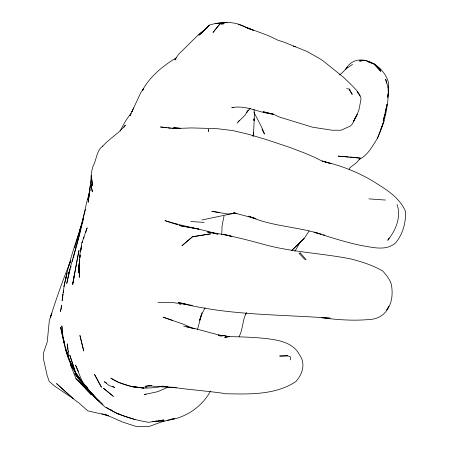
<?xml version="1.0" encoding="UTF-8"?>
<svg xmlns="http://www.w3.org/2000/svg" width="449" height="449" viewBox="0 0 449 449"><rect width="100%" height="100%" fill="white"/><g stroke="black" fill="none" stroke-linecap="round" stroke-linejoin="round"><path stroke-width="0.67" d="M290.514 359.918L290.587 356.949L287.775 355.821L279.761 356.04L287.775 355.821M388.065 93.353L387.7 97.388L388.351 92.573L388.396 86.04L388.172 88.032M221.755 234.507L222.087 225.639L224.023 216.031M253.915 120.613L253.87 118.626M388.183 92.006L388.486 88.638C388.357 105.919 384.686 122.931 377.295 138.618C372.305 146.323 367.765 155.438 359.009 159.49L360.424 158.149L353.324 157.369M253.365 136.092L254.493 114.944L254.027 109.382M79.698 259.786L79.03 266.397L80.074 253.169L81.51 245.962M79.894 257.805L80.163 255.161M79.703 259.69L78.244 272.874L79.681 259.309M79.838 257.934L80.147 255.184M388.194 87.914L388.671 83.778C385.64 65.571 357.078 49.014 345.786 69.208M85.495 209.481L79.462 231.589L81.465 225.437C73.153 249.925 64.74 274.895 62.13 300.757L63.056 294.112M89.357 194.4L89.598 192.385M89.761 191.044L90.002 189.029M90.243 187.014L90.406 185.673L88.026 199.513L89.115 195.573M63.242 292.782L63.522 290.784M89.16 195.713L88.178 202.286L90.53 182.771L91.36 179.544M91.411 183.955L91.198 185.308L92.354 191.824C90.412 183.417 90.389 174.33 93.066 166.108C96.653 159.771 96.473 150.477 102.821 146.026M77.032 260.134L72.682 284.301L79.007 250.396L77.149 259.505M81.437 246.894L80.579 251.726L81.673 243.369L87.14 227.828L85.748 232.352M82.178 242.752L82.425 241.371L82.161 242.684M253.045 136.019L253.275 134.717M253.505 133.415L253.736 132.118L253.494 133.482M253.012 136.204L253.253 134.84M74.102 276.663L74.467 274.687L72.682 284.301M384.765 114.13L383.238 120.759L384.894 114.826L387.055 104.179L385.068 112.8M63.797 286.726L67.053 272.998M82.145 224.04L82.779 221.385M83.093 220.061L83.722 217.411M81.987 224.702L76.801 245.07M82.711 221.385L83.245 219.359M72.362 261.559L72.901 259.528M73.26 258.175L76.622 245.721M201.988 312.88L197.532 329.381M83.609 238.868L84.126 236.954M70.566 267.991L71.105 266.105M74.753 247.657L81.078 226.122M180.386 303.288L179.982 304.613L180.375 303.389M201.579 314.07L199.609 320.26L201.545 314.771L205.126 307.593M66.643 276.315L66.025 278.195L66.733 276.303M82.268 223.041L82.869 221.239M69.797 270.511L68.203 274.956L79.091 235.994L86.657 202.55L90.126 190.011M246.394 312.74C242.292 320.283 243.122 329.162 239.059 336.699M380.915 129.082L384.086 120.753L377.295 138.618M70.785 260.751L69.028 265.236L70.813 260.847M133.566 107.895L131.883 111.818L140.812 92.573L143.691 88.75M349.142 169.649L349.939 167.752L356.478 162.695L360.496 158.284M70.684 260.88C63.045 279.435 56.361 298.428 50.355 317.566L51.837 313.25L49.345 320.35L47.201 342.144L43.564 352.723L43.334 358.33L47.111 375.291L49.194 381.397L54.946 386.342L73.181 398.572L56.523 383.569L73.692 399.094L79.411 403.387L87.723 410.841L108.473 415.572L105.869 414.736M120.22 131.063C123.138 124.771 126.697 118.704 131.142 113.378M132.275 110.881L129.935 115.69L130.743 114.596M294.881 251.356L300.112 242.342L304.153 238.447L309.165 230.96M386.948 309.569L388.851 306.33C385.859 314.485 377.766 319.334 369.263 319.508C353.262 320.962 337.193 319.795 321.304 317.673M200.254 34.141L209.459 25.054C221.194 21.49 234.518 21.03 245.564 27.153M389.143 237.97L387.723 240.31C395.692 230.59 401.49 216.889 397.068 204.458M248.342 109.983L244.857 115.432L238.2 121.875M345.837 69.236L347.262 67.047M123.946 127.247L125.361 125.091C118.923 133.404 109.242 138.623 102.445 146.486M210.519 391.13C201.747 407.176 185.19 418.244 167.101 420.303M247.668 110.92L246.636 112.441L250.334 108.271M386.634 310.113C392.471 303.271 393.049 292.125 391.163 283.762C389.541 278.885 386.23 274.934 382.868 271.151C372.996 265.23 361.894 261.846 350.826 258.933C322.191 253.275 292.787 252.254 264.512 244.626C245.698 239.401 226.796 234.586 207.46 232.021L217.759 234.154M237.151 123.189L239.457 120.298M245.463 314.508L246.742 312.947M143.826 88.773L142.462 90.328C150.151 76.167 162.981 65.885 176.496 57.691M300.112 242.342L291.715 250.536L304.153 238.447M200.748 33.664L209.155 25.548L205.749 28.764M204.289 30.145L198.929 35.196L202.039 32.513M206.366 28.596L207.343 27.816M204.75 29.763L199.906 33.277L178.607 54.278L174.768 59.941L175.913 59.279M339.455 74.882L341.717 73.277L345.679 69.135L352.504 64.387M167.842 387.251L157.812 391.646L144.14 394.615L146.077 393.981M164.474 420.842L148.933 426.55L136.081 426.443L122.611 422.066L110.83 416.874L101.85 413.703M225.185 337.221L227.615 336.57C241.478 336.907 255.425 337.137 269.192 338.956C280.468 340.449 293.421 343.339 299.202 354.283C305.943 363.202 302.766 373.849 295.824 381.644C274.737 395.451 248.359 394.166 224.191 393.717L223.675 393.375C206.686 390.883 189.383 389.805 172.433 387.234L175.076 387.459M233.615 107.159L231.802 107.704C246.046 104.634 259.455 113.193 273.447 114.136L263.148 111.739L274.39 114.647L278.812 116.852L312.661 127.23L332.142 130.227L341.15 130.221L350.428 126.017L352.235 124.132L357.078 114.675L359.121 109.096L361.024 99.038L360.654 97.051L359.649 95.003L356.562 90.305L352.145 85.641L343.311 77.11L322.663 60.536L319.435 58.493L307.301 51.596L284.239 42.223L278.167 40.303L267.98 35.454L246.119 27.395L249.863 29.062M201.91 219.988L235.169 213.011M106.548 407.496C119.069 415.645 134.004 419.899 148.67 422.307L163.672 420.062L161.657 420.337M170.581 419.321L174.627 418.519L163.503 421.398L152.245 421.69M161.152 420.556L163.672 420.062M161.691 386.415C144.494 390.097 125.787 387.554 110.813 378.125L118.244 382.307L131.114 386.393L143.843 388.043L131.411 386.611L140.812 387.582M147.704 385.887L145.139 386.325L151.291 385.657M223.355 23.101L224.573 22.899M225.785 22.703L226.998 22.501L215.829 23.544L218.433 23.516M152.256 421.617L156.954 420.977M158.301 420.792L160.315 420.517M148.4 385.803L151.184 385.472M220.083 336.133L224.612 335.633L228.53 336.722L224.646 337.244L229.394 336.615M151.24 385.584L148.507 385.82L169.66 387.414L172.208 387.246M145.549 387.818L146.93 387.706M236.859 213.37L227.621 214.016L211.793 211.333L219.252 212.444M361.355 60.957L359.425 61.008L365.626 60.536L373.854 63.775L380.174 69.067L380.774 70.078M157.953 302.418L173 302.587L192.374 305.393M180.459 128.605L171.86 128.279M225.937 336.481L227.89 336.593L224.708 335.745L218.349 335.061L220.942 335.656M322.64 317.69L330.122 318.178C279.446 314.272 227.879 315.625 178.371 302.525L185.953 303.956M190.808 221.52L204.188 222.401M170.598 128.19L167.971 127.931M368.932 198.879L385.399 200.041M180.223 128.212L173.494 127.712L178.87 128.212M167.37 386.595L161.971 386.174L176.423 387.863M348.514 156.965L338.142 156.129L360.418 158.121M349.9 157.077L352.678 157.296M293.567 46.219L295.335 46.696L293.601 46.354M234.883 212.893L233.531 212.775L256.025 218.691L248.55 216.16C271.684 226.543 297.709 226.571 321.686 234.35M142.153 387.723L144.168 387.93M166.607 127.757L160.473 126.972L175.026 128.498L191.74 127.926L216.654 128.644L232.75 130.558L248.449 134.268L265.488 139.319L289.902 147.435L304.63 153.058L315.366 157.655L321.007 160.557L331.003 163.627L322.023 161.124C342.11 165.72 361.378 173.286 378.558 184.747C389.569 191.538 400.609 199.485 405.666 211.827C405.773 222.878 402.871 234.333 395.552 242.909C385.983 251.485 372.159 247.186 360.912 245.435C345.012 242.101 329.555 237.021 314.064 232.2L320.109 233.834M346.684 88.605L350.024 89.289L349.586 89.138M186.144 326.681L195.287 328.657L220.959 335.571M218.023 234.114C200.484 228.996 182.384 226.116 164.957 220.622L174.442 223.787M183.652 326.058L194.855 328.853M322.983 234.681L324.93 235.181M135.093 419.585L117.268 413.697L104.673 406.816L91.141 393.268L82.06 381.184L75.499 365.054L78.418 371.39M172.276 320.317L163.144 317.196L182.805 323.982L193.031 328.399M119.844 414.399L117.397 413.293M368.348 62.007L373.355 63.853M177.72 224.725L173.858 223.181L177.692 224.859M246.119 27.395L253.472 30.341L238.206 24.207M110.802 409.69L111.997 410.347M106.621 382.997L104.303 381.701L109.146 385.528L114.725 387.532L112.407 386.235M90.653 392.364L75.96 378.647L70.414 364.627L71.711 367.052M91.557 393.144L84.754 387.19L74.753 373.675L77.857 377.446M101.94 403.685L97.366 399.879L84.844 385.938L75.544 372.597L69.814 355.148L75.544 372.597L80.001 378.608M96.075 398.224L91.59 393.049M97.119 399.155L99.212 401.019M92.752 394.884L102.916 404.88L91.141 393.268M84.423 387.375L80.147 382.829L79.501 381.616M85.372 388.385L91.54 394.952L75.96 378.647L89.39 391.466L88.06 389.85M85.753 385.495L87.42 387.655M80.814 379.702L82.436 381.886M85.271 385.708L97.366 399.879L87.701 388.991L76.459 375.235L68.804 358.341L67.243 343.805L68.035 349.3M358.235 93.409L357.191 91.888L358.992 93.824L359.969 95.946L358.925 94.419M75.679 372.827C66.357 359.149 63.157 342.132 61.844 325.873L62.192 328.539M77.447 375.746L78.508 377.502M72.974 367.097L69.718 360.974L69.522 359.604M261.992 129.099L264.506 134.026L260.852 125.552L253.814 112.087M68.545 357.067L65.475 348.755L68.989 359.026M71.846 365.924L72.8 368.298L71.818 365.817M66.463 352.336L68.916 358.538M64.875 344.849L63.775 341.723L60.637 327.332L64.027 342.795L63.775 341.723L66.205 350.097M67.9 355.142L68.461 357.073M66.581 351.382L67.889 355.894L67.036 352.555M63.78 339.871L64.465 342.542M386.482 83.172L385.685 79.142L388.02 87.291L388.351 92.573M253.893 119.125L254.123 120.478M68.231 350.675L68.433 352.05M62.372 329.875L62.636 331.873M63.343 337.205L63.517 338.535M79.299 273.435L79.282 277.398L79.535 264.955L79.299 273.435M208.544 129.565L208.459 131.344L208.544 129.565M61.704 305.253L60.531 311.398L61.704 305.253M68.495 275.304L66.744 283.532L70.038 269.074L68.495 275.304M357.078 114.675L353.251 121.825L357.078 114.675M220.049 23.702L213.011 32.457L220.352 23.415L220.049 23.702M190.281 238.576L181.935 245.749L192.52 236.758L210.609 233.867L192.52 236.758L190.281 238.576M300.342 252.955L299.085 253.315L304.383 259.022L306.139 259.73L300.342 252.955M221.149 23.92L220.7 23.982L223.995 23.763L221.149 23.92M164.946 386.572L163.582 386.679L164.951 386.572M225.112 234.591L223.035 234.238L231.903 236.432L225.112 234.591M192.324 227.89L179.235 225.566L198.963 229.097L192.324 227.89M113.305 396.31L103.523 388.278L113.305 396.31M374.595 64.544L373.854 63.775L380.803 71.346L374.595 64.544M352.1 94.054L349.215 89.396L352.106 94.397L352.1 94.054M101.367 387.1L94.582 374.545L101.367 387.1M83.694 350.882L79.939 335.51L83.694 350.882M92.477 185.454L91.31 175.368L92.477 185.454"/></g></svg>
